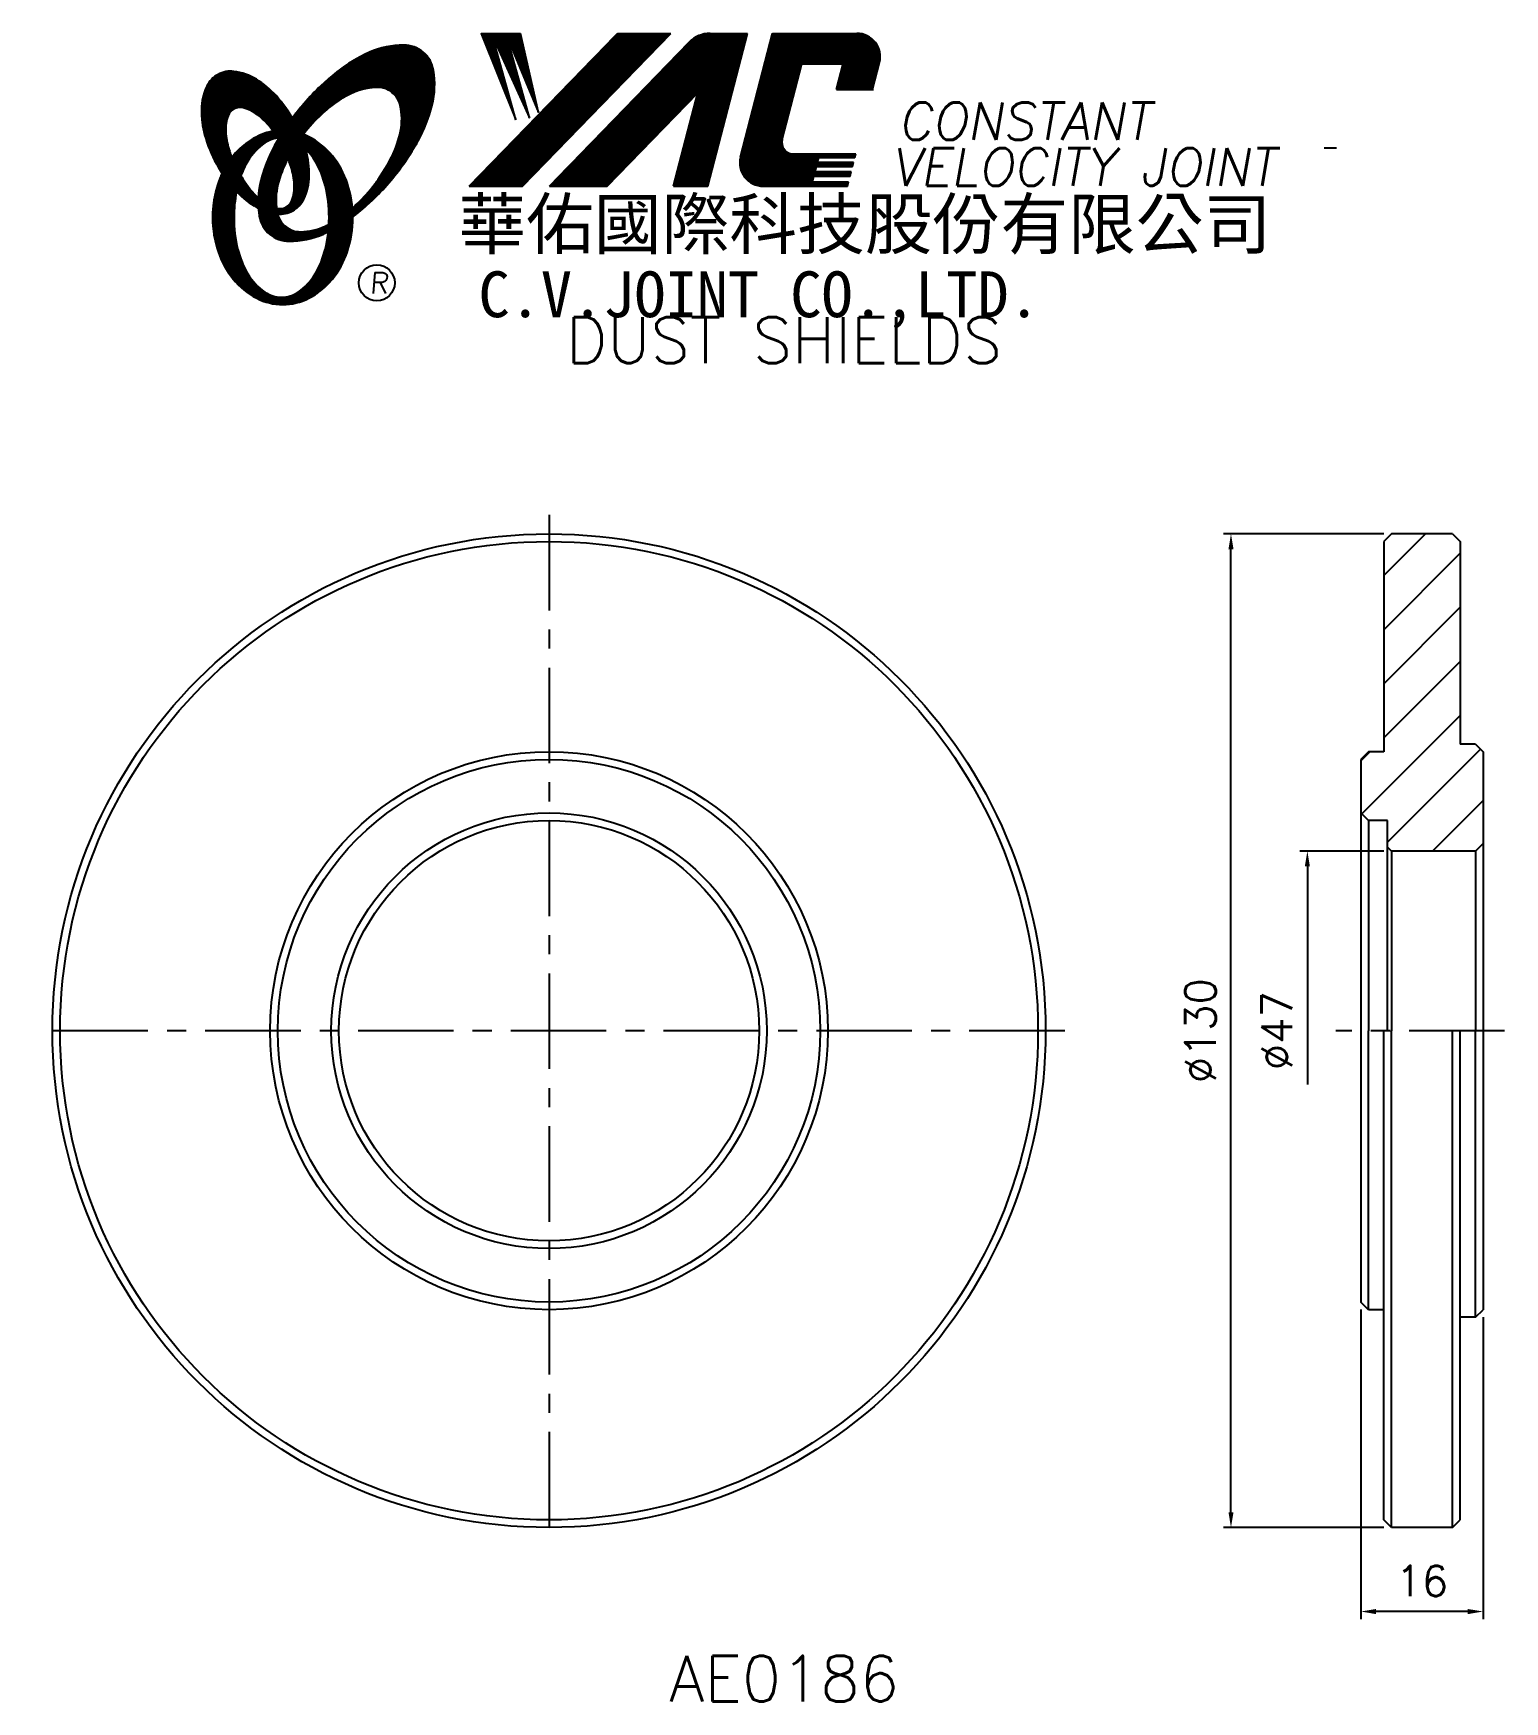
# Model space of a CAD drawing. Extents: x 527 to 719, y 355 to 573.
import ezdxf
from ezdxf.enums import TextEntityAlignment as Align

# ---------------------------------------------------------------- set-up
doc = ezdxf.new("R2010")
doc.units = 0
doc.header["$LTSCALE"] = 10
doc.header["$MEASUREMENT"] = 0
doc.linetypes.add('CENTER', pattern=[2, 1.25, -0.25, 0.25, -0.25])
doc.layers.get('0').update_dxf_attribs({"linetype": 'CONTINUOUS'})
doc.layers.get('DEFPOINTS').update_dxf_attribs({"linetype": 'CONTINUOUS'})
doc.layers.add('4', color=7, linetype='CONTINUOUS')
doc.styles.add('CHINA', font='KAIU.TTF')
doc.styles.add('ITALICC', font='simplex.shx')
doc.dimstyles.new('STANDARD$0', dxfattribs={"dimtxt": 4, "dimasz": 2, "dimexe": 1, "dimexo": 1, "dimgap": 2, "dimtad": 1, "dimdec": 4, "dimzin": 10, "dimtxsty": 'ITALICC', "dimcen": 2, "dimclrd": 5, "dimclre": 5, "dimclrt": 18, "dimaunit": 1, "dimazin": 3, "dimtp": 0.1, "dimtfac": 0.7, "dimtdec": 4, "dimtmove": 0, "dimatfit": 3, "dimtolj": 1, "dimtzin": 10})
pattern_1 = [(45, (618.342839, 329.334621), (-0.00727476112, 0.00727476112), [])]
pattern_2 = [(45, (449.752293, 365.639031), (-0.00883883476, 0.00883883476), [])]

# ---------------------------------------------------------------- blocks, each defined once
blk = doc.blocks.new('*D4')
at = {"color": 5, "linetype": 'BYBLOCK'}
for p, q in [((703.55, 507.58), (682.55, 507.58)), ((683.55, 379.58), (683.55, 505.58)), ((703.55, 377.58), (682.55, 377.58))]:
    blk.add_line(p, q, dxfattribs=at)
for points in [[(683.22, 505.58), (683.88, 505.58), (683.55, 507.58)], [(683.22, 379.58), (683.88, 379.58), (683.55, 377.58)]]:
    blk.add_solid(points, dxfattribs=at)
at = {"layer": 'DEFPOINTS', "color": 0, "linetype": 'BYBLOCK'}
for p in [(683.55, 507.58), (704.55, 507.58), (704.55, 377.58)]:
    blk.add_point(p, dxfattribs=at)
at = {"color": 18, "linetype": 'BYBLOCK', "insert": (679.55, 442.58), "char_height": 4, "attachment_point": 5, "rotation": 90, "style": 'ITALICC'}
blk.add_mtext('\\A1;∅130', dxfattribs=at)
blk = doc.blocks.new('*D5')
at = {"color": 5, "linetype": 'BYBLOCK'}
for p, q in [((700.55, 406.08), (700.55, 365.58)), ((716.55, 405.08), (716.55, 365.58)), ((714.55, 366.58), (702.55, 366.58))]:
    blk.add_line(p, q, dxfattribs=at)
for points in [[(702.55, 366.91), (702.55, 366.24), (700.55, 366.58)], [(714.55, 366.91), (714.55, 366.24), (716.55, 366.58)]]:
    blk.add_solid(points, dxfattribs=at)
at = {"layer": 'DEFPOINTS', "color": 0, "linetype": 'BYBLOCK'}
for p in [(700.55, 407.08), (716.55, 406.08), (700.55, 366.58)]:
    blk.add_point(p, dxfattribs=at)
at = {"color": 18, "linetype": 'BYBLOCK', "insert": (708.55, 370.58), "char_height": 4, "attachment_point": 5, "style": 'ITALICC'}
blk.add_mtext('\\A1;16', dxfattribs=at)
blk = doc.blocks.new('*D6')
at = {"color": 5, "linetype": 'BYBLOCK'}
for p, q in [((703.55, 466.08), (692.55, 466.08)), ((693.55, 464.08), (693.55, 435.53))]:
    blk.add_line(p, q, dxfattribs=at)
blk.add_solid([(693.22, 464.08), (693.88, 464.08), (693.55, 466.08)], dxfattribs=at)
at = {"layer": 'DEFPOINTS', "color": 0, "linetype": 'BYBLOCK'}
for p in [(693.55, 466.08), (704.55, 466.08), (700.55, 419.08)]:
    blk.add_point(p, dxfattribs=at)
at = {"color": 18, "linetype": 'BYBLOCK', "insert": (689.55, 442.58), "char_height": 4, "attachment_point": 5, "rotation": 90, "style": 'ITALICC'}
blk.add_mtext('\\A1;∅47', dxfattribs=at)

msp = doc.modelspace()

# ---------------------------------------------------------------- hatches: boundary and pattern name
at = {"layer": '4', "linetype": 'CONTINUOUS'}
h = msp.add_hatch(dxfattribs=at)
h.set_pattern_fill('ANSI31', color=5, scale=0.1, style=0)
h.set_pattern_definition(pattern_2)
h.paths.add_polyline_path([(610.211, 573.07001), (603.25369, 573.07001), (583.83709, 553.06625), (590.79439, 553.06625)])
h.paths.add_polyline_path([(613.75789, 565.30444), (610.57752, 553.06625), (615.0585, 553.06625), (620.25694, 573.07001), (615.36021, 573.07001, 0.202785967), (612.62614, 571.9136), (594.332, 553.06625), (601.87892, 553.06625)])
h.paths.add_polyline_path([(627.385, 569.0716), (632.77872, 569.0716), (631.9097, 565.72758), (636.62652, 565.72758), (637.54324, 569.25515, 0.490800957), (634.59304, 573.07001), (623.55872, 573.07001), (619.35167, 556.88112, 0.490800957), (622.30187, 553.06625), (633.33618, 553.06625), (633.49063, 553.66057), (628.77381, 553.66057), (628.96717, 554.40465), (633.68399, 554.40465), (633.84255, 555.01479), (629.12573, 555.01479), (629.28698, 555.63526), (634.0038, 555.63526), (634.15998, 556.23625), (629.44316, 556.23625), (629.59996, 556.83963), (634.31678, 556.83963), (634.43351, 557.28882), (626.29376, 557.28882, -0.490800957), (624.81866, 559.19625)])
h = msp.add_hatch(dxfattribs=at)
h.set_pattern_fill('ANSI31', color=1, scale=0.1, style=0)
h.set_pattern_definition(pattern_2)
h.paths.add_polyline_path([(590.56906, 573.07001), (585.39173, 573.07001), (589.9625, 561.76628), (586.89656, 572.72426), (591.7313, 562.00193), (588.78329, 572.72426), (592.91051, 562.7089)])
h = msp.add_hatch(dxfattribs=at)
h.set_pattern_fill('ANSI31', color=5, scale=0.082305, style=0)
h.set_pattern_definition([(45, (449.752293, 365.639031), (-0.00727476112, 0.00727476112), [])])
h.paths.add_polyline_path([(571.78777, 566.00754, -0.172879177), (573.72924, 565.34897, -0.172879177), (574.81653, 563.61092, -0.104527385), (574.84431, 560.28273, -0.065680101), (573.67478, 556.88077, -0.051823203), (571.23436, 553.03838, -0.044272532), (568.55939, 550.21205, -0.020203161), (568.61297, 549.07413, 0.006517006), (569.01753, 549.3862, 0.049863361), (573.57095, 553.79927, 0.049863361), (577.16059, 559.02643, 0.063682799), (578.98163, 563.65378, 0.103597411), (579.17093, 568.23775, 0.177892575), (577.82232, 570.60803, 0.177892575), (575.25993, 571.54135, 0.103597411), (570.77213, 570.58831, 0.063682799), (566.51439, 568.01923, 0.049863361), (561.96096, 563.60617, 0.016070017), (560.69027, 561.99986, -0.007061632), (560.93755, 561.56283, -0.031648676), (561.89013, 559.52625, -0.008069351), (562.32204, 560.09056, -0.051823203), (565.50041, 563.34902, -0.065680101), (568.54235, 565.26937, -0.104527385)])
h.paths.add_polyline_path([(558.7121, 552.84622, -0.065680101), (559.88163, 556.24817, -0.006063428), (560.12557, 556.72319, 0.027613469), (559.39873, 558.31126, 0.017011252), (558.86531, 559.24623, 0.007829282), (558.37133, 558.37901, 0.063682799), (556.55028, 553.75166, 0.103597411), (556.36098, 549.16769, 0.177892575), (557.70959, 546.79741, 0.177892575), (560.27198, 545.86408, 0.103597411), (564.75978, 546.81713, 0.008811776), (565.38675, 547.10721, 0.013922709), (565.46407, 548.07702, -0.009086703), (565.01406, 547.85957, -0.104527385), (561.76864, 547.12141, -0.172879177), (559.82717, 547.77997, -0.172879177), (558.73987, 549.51803, -0.104527385)])
h = msp.add_hatch(dxfattribs=at)
h.set_pattern_fill('ANSI31', color=3, scale=0.082305, style=0)
h.set_pattern_definition(pattern_1)
h.paths.add_polyline_path([(555.99126, 567.05837, 0.106488277), (553.04938, 568.09694, 0.158297415), (550.95918, 567.7019, 0.158297415), (549.49985, 566.15421, 0.106488277), (548.78904, 563.11644, 0.071723199), (549.20708, 559.80349, 0.058080454), (550.75207, 555.9881, 0.058080454), (553.13311, 552.63031, 0.071723199), (555.69835, 550.49256, 0.020895977), (556.23854, 550.19057, -0.030777155), (556.22263, 551.56679, -0.042059526), (555.12628, 552.72955, -0.04691039), (553.50711, 555.2107, -0.04691039), (552.37883, 557.95018, -0.060581117), (551.97673, 560.21225, -0.10187153), (552.28835, 562.30045, -0.185892489), (553.06844, 563.19209, -0.185892489), (554.24508, 563.33021, -0.10187153), (556.14273, 562.40468, -0.060581117), (557.77957, 560.79241, -0.04691039), (559.39873, 558.31126, -0.04691039), (560.52701, 555.57177, -0.060581117), (560.92911, 553.3097, -0.10187153), (560.61749, 551.2215, -0.185892489), (559.8374, 550.32986, -0.185892489), (558.66076, 550.19174, -0.002013383), (558.61996, 550.20237, 0.021593804), (558.73987, 549.51803, 0.006477741), (558.75788, 549.44099, 0.14950097), (560.73043, 549.84903, 0.158297415), (562.18976, 551.39672, 0.106488277), (562.90058, 554.43448, 0.071723199), (562.48253, 557.74744, 0.058080454), (560.93755, 561.56283, 0.058080454), (558.5565, 564.92062, 0.071723199)])
h = msp.add_hatch(dxfattribs=at)
h.set_pattern_fill('ANSI31', color=1, scale=0.082305, style=0)
h.set_pattern_definition(pattern_1)
h.paths.add_polyline_path([(557.08488, 558.73492, -0.120168026), (558.77668, 559.38831, 0.016865385), (558.17692, 560.27105, 0.076648372), (556.02069, 559.55213, 0.104809576), (552.93623, 557.03903, 0.005838257), (552.76929, 556.82683, 0.028089978), (553.50711, 555.2107, 0.014237292), (553.94924, 554.42565, -0.045767751), (554.87442, 556.36249, -0.106890197)])
h.paths.add_polyline_path([(553.05352, 548.9803, -0.048711043), (553.38362, 552.36064, -0.007865741), (553.13311, 552.63031, -0.037695478), (551.49724, 554.74907, 0.03042545), (550.97191, 553.44509, 0.080710289), (550.24648, 548.9803, 0.080710289), (550.97191, 544.51551, 0.089265679), (552.93623, 540.92157, 0.104809576), (556.02069, 538.40847, 0.11926607), (559.42988, 537.58354, 0.11926607), (562.83907, 538.40847, 0.104809576), (565.92353, 540.92157, 0.089265679), (567.88785, 544.51551, 0.080710289), (568.61329, 548.9803, 0.080710289), (567.88785, 553.44509, 0.089265679), (565.92353, 557.03903, 0.104809576), (562.83907, 559.55213, 0.025513357), (562.14584, 559.86488, 0.004818181), (561.89013, 559.52625, -0.023722145), (562.43135, 557.9295, -0.065307489), (563.66653, 556.36249, -0.073950765), (564.97898, 553.16477, -0.060532391), (565.48744, 548.9803, -0.060532391), (564.97898, 544.79584, -0.073950765), (563.66653, 541.59811, -0.106890197), (561.45607, 539.22568, -0.153118262), (559.27048, 538.54031, -0.153118262), (557.08488, 539.22568, -0.106890197), (554.87442, 541.59811, -0.073950765), (553.56197, 544.79584, -0.060532391)])
h = msp.add_hatch(dxfattribs=at)
h.set_pattern_fill('ANSI31', color=5, scale=40, style=0)
h.set_pattern_definition([(45, (-17.227, 14.6826), (-3.535534, 3.535534), [])])
h.paths.add_polyline_path([(713.55099, 506.57592), (712.55099, 507.57592), (704.55099, 507.57592), (703.55099, 506.57592), (703.55099, 479.07592), (701.55099, 479.07592), (700.55099, 478.07592), (700.55099, 471.07592), (701.55099, 470.07592), (704.05099, 470.07592), (704.05099, 466.57592), (704.55099, 466.07592), (715.55099, 466.07592), (716.55099, 467.07592), (716.55099, 479.07592), (715.55099, 480.07592), (713.55099, 480.07592)])

# ---------------------------------------------------------------- linework, layer by layer
at = {"layer": '4', "color": 5, "linetype": 'CONTINUOUS'}
for p, q in [((583.83709, 553.06625), (603.25369, 573.07001)), ((590.79439, 553.06625), (610.211, 573.07001)), ((594.332, 553.06625), (612.62614, 571.9136)), ((603.25369, 573.07001), (610.211, 573.07001)), ((615.0585, 553.06625), (620.25694, 573.07001)), ((615.36021, 573.07001), (620.25694, 573.07001)), ((619.35167, 556.88112), (623.55872, 573.07001)), ((623.55872, 573.07001), (634.59304, 573.07001)), ((624.81866, 559.19625), (627.385, 569.0716)), ((627.385, 569.0716), (632.77872, 569.0716)), ((631.9097, 565.72758), (632.77872, 569.0716)), ((636.62652, 565.72758), (637.54324, 569.25515)), ((631.9097, 565.72758), (636.77695, 565.72758)), ((601.87892, 553.06625), (613.75789, 565.30444)), ((610.57752, 553.06625), (613.75789, 565.30444)), ((626.29376, 557.28882), (634.43351, 557.28882)), ((629.44316, 556.23625), (629.59996, 556.83963)), ((629.59996, 556.83963), (634.31678, 556.83963)), ((634.31678, 556.83963), (634.43351, 557.28882)), ((697.37159, 558.04139), (695.73563, 558.04139)), ((629.12573, 555.01479), (629.28698, 555.63526)), ((629.12573, 555.01479), (633.84255, 555.01479)), ((629.28698, 555.63526), (634.0038, 555.63526)), ((629.44316, 556.23625), (634.15998, 556.23625)), ((633.68399, 554.40465), (633.84255, 555.01479)), ((634.0038, 555.63526), (634.15998, 556.23625)), ((583.83709, 553.06625), (590.79439, 553.06625)), ((594.332, 553.06625), (601.87892, 553.06625)), ((610.57752, 553.06625), (615.0585, 553.06625)), ((622.30187, 553.06625), (633.33618, 553.06625)), ((628.77381, 553.66057), (628.96717, 554.40465)), ((628.77381, 553.66057), (633.49063, 553.66057)), ((628.96717, 554.40465), (633.68399, 554.40465)), ((633.33618, 553.06625), (633.49063, 553.66057))]:
    msp.add_line(p, q, dxfattribs=at)
at = {"layer": '4', "color": 1, "linetype": 'CONTINUOUS'}
for p, q in [((585.39173, 573.07001), (589.9625, 561.76628)), ((585.39173, 573.07001), (590.56906, 573.07001)), ((589.9625, 561.76628), (586.89656, 572.72426)), ((586.89656, 572.72426), (591.7313, 562.00193)), ((591.7313, 562.00193), (588.78329, 572.72426)), ((588.78329, 572.72426), (592.91051, 562.7089)), ((592.91051, 562.7089), (590.56906, 573.07001))]:
    msp.add_line(p, q, dxfattribs=at)
at = {"layer": '4', "color": 5, "linetype": 'CENTER'}
for p, q in [((594.28726, 510.07592), (594.28726, 375.07592)), ((661.78726, 442.57592), (526.78726, 442.57592)), ((719.37159, 442.57592), (697.27657, 442.57592))]:
    msp.add_line(p, q, dxfattribs=at)
at = {"layer": '4', "color": 7, "linetype": 'CONTINUOUS'}
for p, q in [((704.55099, 507.57592), (703.55099, 506.57592)), ((703.55099, 506.57592), (703.55099, 479.07592)), ((712.55099, 507.57592), (704.55099, 507.57592)), ((712.55099, 507.57592), (713.55099, 506.57592)), ((713.55099, 506.57592), (713.55099, 480.07592)), ((701.55099, 479.07592), (700.55099, 478.07592)), ((700.55099, 478.07592), (700.55099, 407.07592)), ((703.55099, 479.07592), (701.55099, 479.07592)), ((715.55099, 480.07592), (713.55099, 480.07592)), ((715.55099, 480.07592), (716.55099, 479.07592)), ((716.55099, 479.07592), (716.55099, 406.07592)), ((701.55099, 470.07592), (700.55099, 471.07592)), ((701.55099, 470.07592), (701.55099, 442.57592)), ((704.05099, 470.07592), (701.55099, 470.07592)), ((704.05099, 442.57592), (704.05099, 470.07592)), ((704.55099, 466.07592), (704.05099, 466.57592)), ((704.55099, 466.07592), (704.55099, 442.57592)), ((715.55099, 466.07592), (704.55099, 466.07592)), ((716.55099, 467.07592), (715.55099, 466.07592)), ((715.55099, 466.07592), (715.55099, 442.57592)), ((701.55099, 406.07592), (701.55099, 442.57592)), ((703.55099, 378.57592), (703.55099, 442.57592)), ((704.55099, 377.57592), (704.55099, 442.57592)), ((712.55099, 377.57592), (712.55099, 442.57592)), ((713.55099, 378.57592), (713.55099, 442.57592)), ((715.55099, 405.07592), (715.55099, 442.57592)), ((701.55099, 406.07592), (700.55099, 407.07592)), ((703.55099, 406.07592), (701.55099, 406.07592)), ((715.55099, 405.07592), (716.55099, 406.07592)), ((715.55099, 405.07592), (713.55099, 405.07592)), ((704.55099, 377.57592), (703.55099, 378.57592)), ((712.55099, 377.57592), (713.55099, 378.57592)), ((712.55099, 377.57592), (704.55099, 377.57592))]:
    msp.add_line(p, q, dxfattribs=at)
at = {"layer": '4', "color": 5, "linetype": 'CONTINUOUS'}
for points in [[(568.61297, 549.07413, 0.006517006), (569.01753, 549.3862, 0.049863361), (573.57095, 553.79927, 0.049863361), (577.16059, 559.02643, 0.063682799), (578.98163, 563.65378, 0.103597411), (579.17093, 568.23775, 0.177892575), (577.82232, 570.60803, 0.177892575), (575.25993, 571.54135, 0.103597411), (570.77213, 570.58831, 0.063682799), (566.51439, 568.01923, 0.049863361), (561.96096, 563.60617, 0.016070017), (560.69027, 561.99986)], [(568.55939, 550.21205, 0.044272532), (571.23436, 553.03838, 0.051823203), (573.67478, 556.88077, 0.065680101), (574.84431, 560.28273, 0.104527385), (574.81653, 563.61092, 0.172879177), (573.72924, 565.34897, 0.172879177), (571.78777, 566.00754, 0.104527385), (568.54235, 565.26937, 0.065680101), (565.50041, 563.34902, 0.051823203), (562.32204, 560.09056, 0.008069351), (561.89013, 559.52625)], [(558.86531, 559.24623, 0.007829282), (558.37133, 558.37901, 0.063682799), (556.55028, 553.75166, 0.103597411), (556.36098, 549.16769, 0.177892575), (557.70959, 546.79741, 0.177892575), (560.27198, 545.86408, 0.103597411), (564.75978, 546.81713, 0.008811776), (565.38675, 547.10721, 0.008811776)], [(560.12557, 556.72319, 0.006063428), (559.88163, 556.24817, 0.065680101), (558.7121, 552.84622, 0.104527385), (558.73987, 549.51803, 0.172879177), (559.82717, 547.77997, 0.172879177), (561.76864, 547.12141, 0.104527385), (565.01406, 547.85957, 0.009086703), (565.46407, 548.07702, 0.009086703)]]:
    msp.add_lwpolyline(points, format="xyb", dxfattribs=at)
at = {"layer": '4', "color": 3, "linetype": 'CONTINUOUS'}
for points in [[(558.75788, 549.44099, 0.14950097), (560.73043, 549.84903, 0.158297415), (562.18976, 551.39672, 0.106488277), (562.90058, 554.43448, 0.071723199), (562.48253, 557.74744, 0.058080454), (560.93755, 561.56283, 0.058080454), (558.5565, 564.92062, 0.071723199), (555.99126, 567.05837, 0.106488277), (553.04938, 568.09694, 0.158297415), (550.95918, 567.7019, 0.158297415), (549.49985, 566.15421, 0.106488277), (548.78904, 563.11644, 0.071723199), (549.20708, 559.80349, 0.058080454), (550.75207, 555.9881, 0.058080454), (553.13311, 552.63031, 0.071723199), (555.69835, 550.49256, 0.020895977), (556.23854, 550.19057, 0.020895977)], [(558.61996, 550.20237, 0.002013383), (558.66076, 550.19174, 0.185892489), (559.8374, 550.32986, 0.185892489), (560.61749, 551.2215, 0.10187153), (560.92911, 553.3097, 0.060581117), (560.52701, 555.57177, 0.04691039), (559.39873, 558.31126, 0.04691039), (557.77957, 560.79241, 0.060581117), (556.14273, 562.40468, 0.10187153), (554.24508, 563.33021, 0.185892489), (553.06844, 563.19209, 0.185892489), (552.28835, 562.30045, 0.10187153), (551.97673, 560.21225, 0.060581117), (552.37883, 557.95018, 0.04691039), (553.50711, 555.2107, 0.04691039), (555.12628, 552.72955, 0.042059526), (556.22263, 551.56679, 0.042059526)]]:
    msp.add_lwpolyline(points, format="xyb", dxfattribs=at)
at = {"layer": '4', "color": 1, "linetype": 'CONTINUOUS'}
for points in [[(551.49724, 554.74907, 0.03042545), (550.97191, 553.44509, 0.080710289), (550.24648, 548.9803, 0.080710289), (550.97191, 544.51551, 0.089265679), (552.93623, 540.92157, 0.104809576), (556.02069, 538.40847, 0.11926607), (559.42988, 537.58354, 0.11926607), (562.83907, 538.40847, 0.104809576), (565.92353, 540.92157, 0.089265679), (567.88785, 544.51551, 0.080710289), (568.61329, 548.9803, 0.080710289), (567.88785, 553.44509, 0.089265679), (565.92353, 557.03903, 0.104809576), (562.83907, 559.55213, 0.025513357), (562.14584, 559.86488, 0.025513357)], [(558.17692, 560.27105, 0.076648372), (556.02069, 559.55213, 0.104809576), (552.93623, 557.03903, 0.005838257), (552.76929, 556.82683, 0.005838257)], [(558.77668, 559.38831, 0.120168026), (557.08488, 558.73492, 0.106890197), (554.87442, 556.36249, 0.045767751), (553.94924, 554.42565, 0.045767751)], [(553.38362, 552.36064, 0.048711043), (553.05352, 548.9803, 0.060532391), (553.56197, 544.79584, 0.073950765), (554.87442, 541.59811, 0.106890197), (557.08488, 539.22568, 0.153118262), (559.27048, 538.54031, 0.153118262), (561.45607, 539.22568, 0.106890197), (563.66653, 541.59811, 0.073950765), (564.97898, 544.79584, 0.060532391), (565.48744, 548.9803, 0.060532391), (564.97898, 553.16477, 0.073950765), (563.66653, 556.36249, 0.065307489), (562.43135, 557.9295)]]:
    msp.add_lwpolyline(points, format="xyb", dxfattribs=at)
at = {"layer": '4', "color": 5, "linetype": 'CONTINUOUS'}
msp.add_circle((571.73412, 540.43458), 2.35282, dxfattribs=at)
at = {"layer": '4', "color": 7, "linetype": 'CONTINUOUS'}
for radius in [65, 65, 64, 36.5, 35.5, 28.5, 27.5]:
    msp.add_circle((594.28726, 442.57592), radius, dxfattribs=at)
at = {"layer": '4', "color": 5, "linetype": 'CONTINUOUS'}
for centre, radius, start, end in [((615.36021, 569.25977), 3.81024, 90, 135.8533387), ((634.59304, 570.02182), 3.04819, 345.4326059, 90), ((626.29376, 558.81292), 1.5241, 165.4326059, 270), ((622.30187, 556.11445), 3.04819, 165.4326059, 270)]:
    msp.add_arc(centre, radius, start, end, dxfattribs=at)

# ---------------------------------------------------------------- texts
at = {"layer": '4', "color": 5, "linetype": 'CONTINUOUS', "style": 'ITALICC'}
for s, height, oblique, p in [('CONSTANT', 4.9, 10, (639.9859, 559.13672)), ('VELOCITY JOINT', 4.9, 10, (639.10767, 553.14134)), ('R', 2.75625, 5, (570.77544, 539.02498))]:
    msp.add_text(s, height=height, dxfattribs=dict(at, oblique=oblique)).set_placement(p)
at = {"layer": '4', "color": 7, "linetype": 'CONTINUOUS', "style": 'CHINA'}
for s, height, p in [('華佑國際科技股份有限公司', 6.5, (582.42373, 544.87641)), ('C.V.JOINT CO.,LTD.', 6, (585.05236, 535.93019))]:
    msp.add_text(s, height=height, dxfattribs=at).set_placement(p)
at = {"layer": '4', "color": 18, "linetype": 'CONTINUOUS', "style": 'ITALICC'}
for s, p in [('DUST SHIELDS', (625.05509, 529.93737)), ('AE0186', (625.05509, 354.78998))]:
    msp.add_text(s, height=6, dxfattribs=at).set_placement(p, align=Align.CENTER)

# ---------------------------------------------------------------- dimensions: what is measured, and where the dimension line sits
at = {"layer": '4', "color": 7, "linetype": 'CONTINUOUS'}
dim = msp.add_linear_dim(base=(683.55098, 507.57592), p1=(704.55099, 377.57592), p2=(704.55099, 507.57592), angle=90, text='%%C130', dimstyle='STANDARD$0', dxfattribs=at)
dim.commit()
dim.dimension.update_dxf_attribs({"geometry": '*D4', "text_midpoint": (679.55098, 442.57592)})
dim = msp.add_linear_dim(base=(693.55102, 466.07592), p1=(700.55099, 419.07592), p2=(704.55099, 466.07592), angle=90, text='%%C47', dimstyle='STANDARD$0', override={"dimcen": -2, "dimse1": 1, "dimsd1": 1}, dxfattribs=at)
dim.commit()
dim.dimension.update_dxf_attribs({"geometry": '*D6', "text_midpoint": (689.55102, 442.57592)})
dim = msp.add_linear_dim(base=(700.55099, 366.57593), p1=(716.55099, 406.07592), p2=(700.55099, 407.07592), text='16', dimstyle='STANDARD$0', dxfattribs=at)
dim.commit()
dim.dimension.update_dxf_attribs({"geometry": '*D5', "text_midpoint": (708.55099, 370.57593)})

doc.saveas('drawing.dxf')
